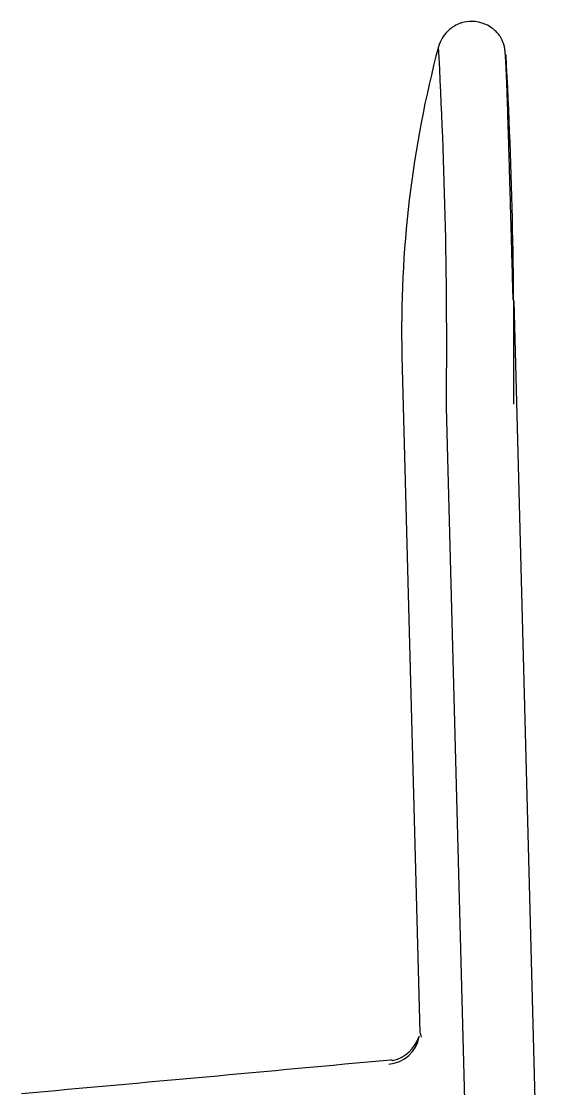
# Model space of a CAD drawing. Header units: millimetres. Extents: x 1617 to 5774, y 11446 to 13973.
# Drawn here: x 3367.2 to 3397.5, y 13294.4 to 13356.4 of the extents above; entities that cross this region are included whole.
import ezdxf

# ---------------------------------------------------------------- set-up
doc = ezdxf.new("R2010")
doc.units = ezdxf.units.MM
doc.layers.get('0').update_dxf_attribs({"color": 250})

# ---------------------------------------------------------------- blocks, each defined once
blk = doc.blocks.new('7')
at = {"linetype": 'Continuous'}
for p, q in [((3395.766, 13340.209), (3397.508, 13274.447)), ((3389.269, 13336.993), (3390.305, 13297.693)), ((3393.316, 13278.793), (3391.854, 13334.006))]:
    blk.add_line(p, q, dxfattribs=at)
for centre, radius, start, end in [((3453.434, 13338.517), 64.183, 165.15292, 181.31702), ((3078.07, 13337.621), 313.805, 359.3399, 3.16803), ((3072.101, 13337.265), 323.679, 359.45885, 3.04939), ((3259.5, 13267.434), 134.297, 12.90308, 13.03296), ((3388.242, 13298.154), 2.144, 283.71653, 342.03387), ((2748.229, 20191.406), 6924.964, 275.1276994, 275.3061143)]:
    blk.add_arc(centre, radius, start, end, dxfattribs=at)
blk.add_ellipse((3388.307, 13297.81), major_axis=(-1.998, 0.093), ratio=0.984772, start_param=1.71387, end_param=3.009679, dxfattribs=at)
for points, knots in [([(3395.734, 13340.271), (3395.717, 13340.902), (3395.689, 13341.93), (3395.646, 13343.52), (3395.607, 13344.917), (3395.569, 13346.286), (3395.532, 13347.576), (3395.497, 13348.755), (3395.467, 13349.755), (3395.441, 13350.616), (3395.416, 13351.405), (3395.39, 13352.139), (3395.364, 13352.835), (3395.341, 13353.408), (3395.32, 13353.866), (3395.301, 13354.225), (3395.286, 13354.512), (3395.264, 13354.75), (3395.232, 13354.952), (3395.186, 13355.134), (3395.121, 13355.305), (3395.032, 13355.474), (3394.916, 13355.649), (3394.73, 13355.862), (3394.486, 13356.072), (3394.205, 13356.237), (3393.915, 13356.348), (3393.599, 13356.424), (3393.14, 13356.449), (3392.651, 13356.34), (3392.215, 13356.114), (3391.876, 13355.838), (3391.568, 13355.444), (3391.458, 13355.147), (3391.394, 13354.963)], [0, 0, 0, 0, 0.060394, 0.116884, 0.169465, 0.218129, 0.276916, 0.328757, 0.373648, 0.418336, 0.459785, 0.503908, 0.550728, 0.600266, 0.636573, 0.674227, 0.712957, 0.748042, 0.779139, 0.804566, 0.82451, 0.83748, 0.847372, 0.855899, 0.866868, 0.880988, 0.889252, 0.898981, 0.914456, 0.936418, 0.949878, 0.964964, 0.981673, 1, 1, 1, 1]), ([(3395.766, 13340.209), (3395.766, 13340.221), (3395.76, 13340.241), (3395.743, 13340.262), (3395.734, 13340.271)], [0, 0, 0, 0, 0.03449506, 0.06315893, 0.06315893, 0.06315893, 0.06315893]), ([(3388.627, 13296.114), (3388.628, 13296.114), (3388.663, 13296.114), (3388.705, 13296.1), (3388.75, 13296.072)], [0.12052438, 0.12052438, 0.12052438, 0.12052438, 0.12263902, 0.17120986, 0.17120986, 0.17120986, 0.17120986])]:
    blk.add_open_spline(points, degree=3, knots=knots, dxfattribs=at)
for points, degree in [([(3389.268, 13337.042), (3389.268, 13337.017), (3389.269, 13336.993)], 2), ([(3390.291, 13297.465), (3390.286, 13297.465), (3390.28, 13297.462), (3390.274, 13297.455)], 3)]:
    blk.add_open_spline(points, degree=degree, dxfattribs=at)

msp = doc.modelspace()

# ---------------------------------------------------------------- block references
msp.add_blockref('7', (0, 0))

doc.saveas('drawing.dxf')
